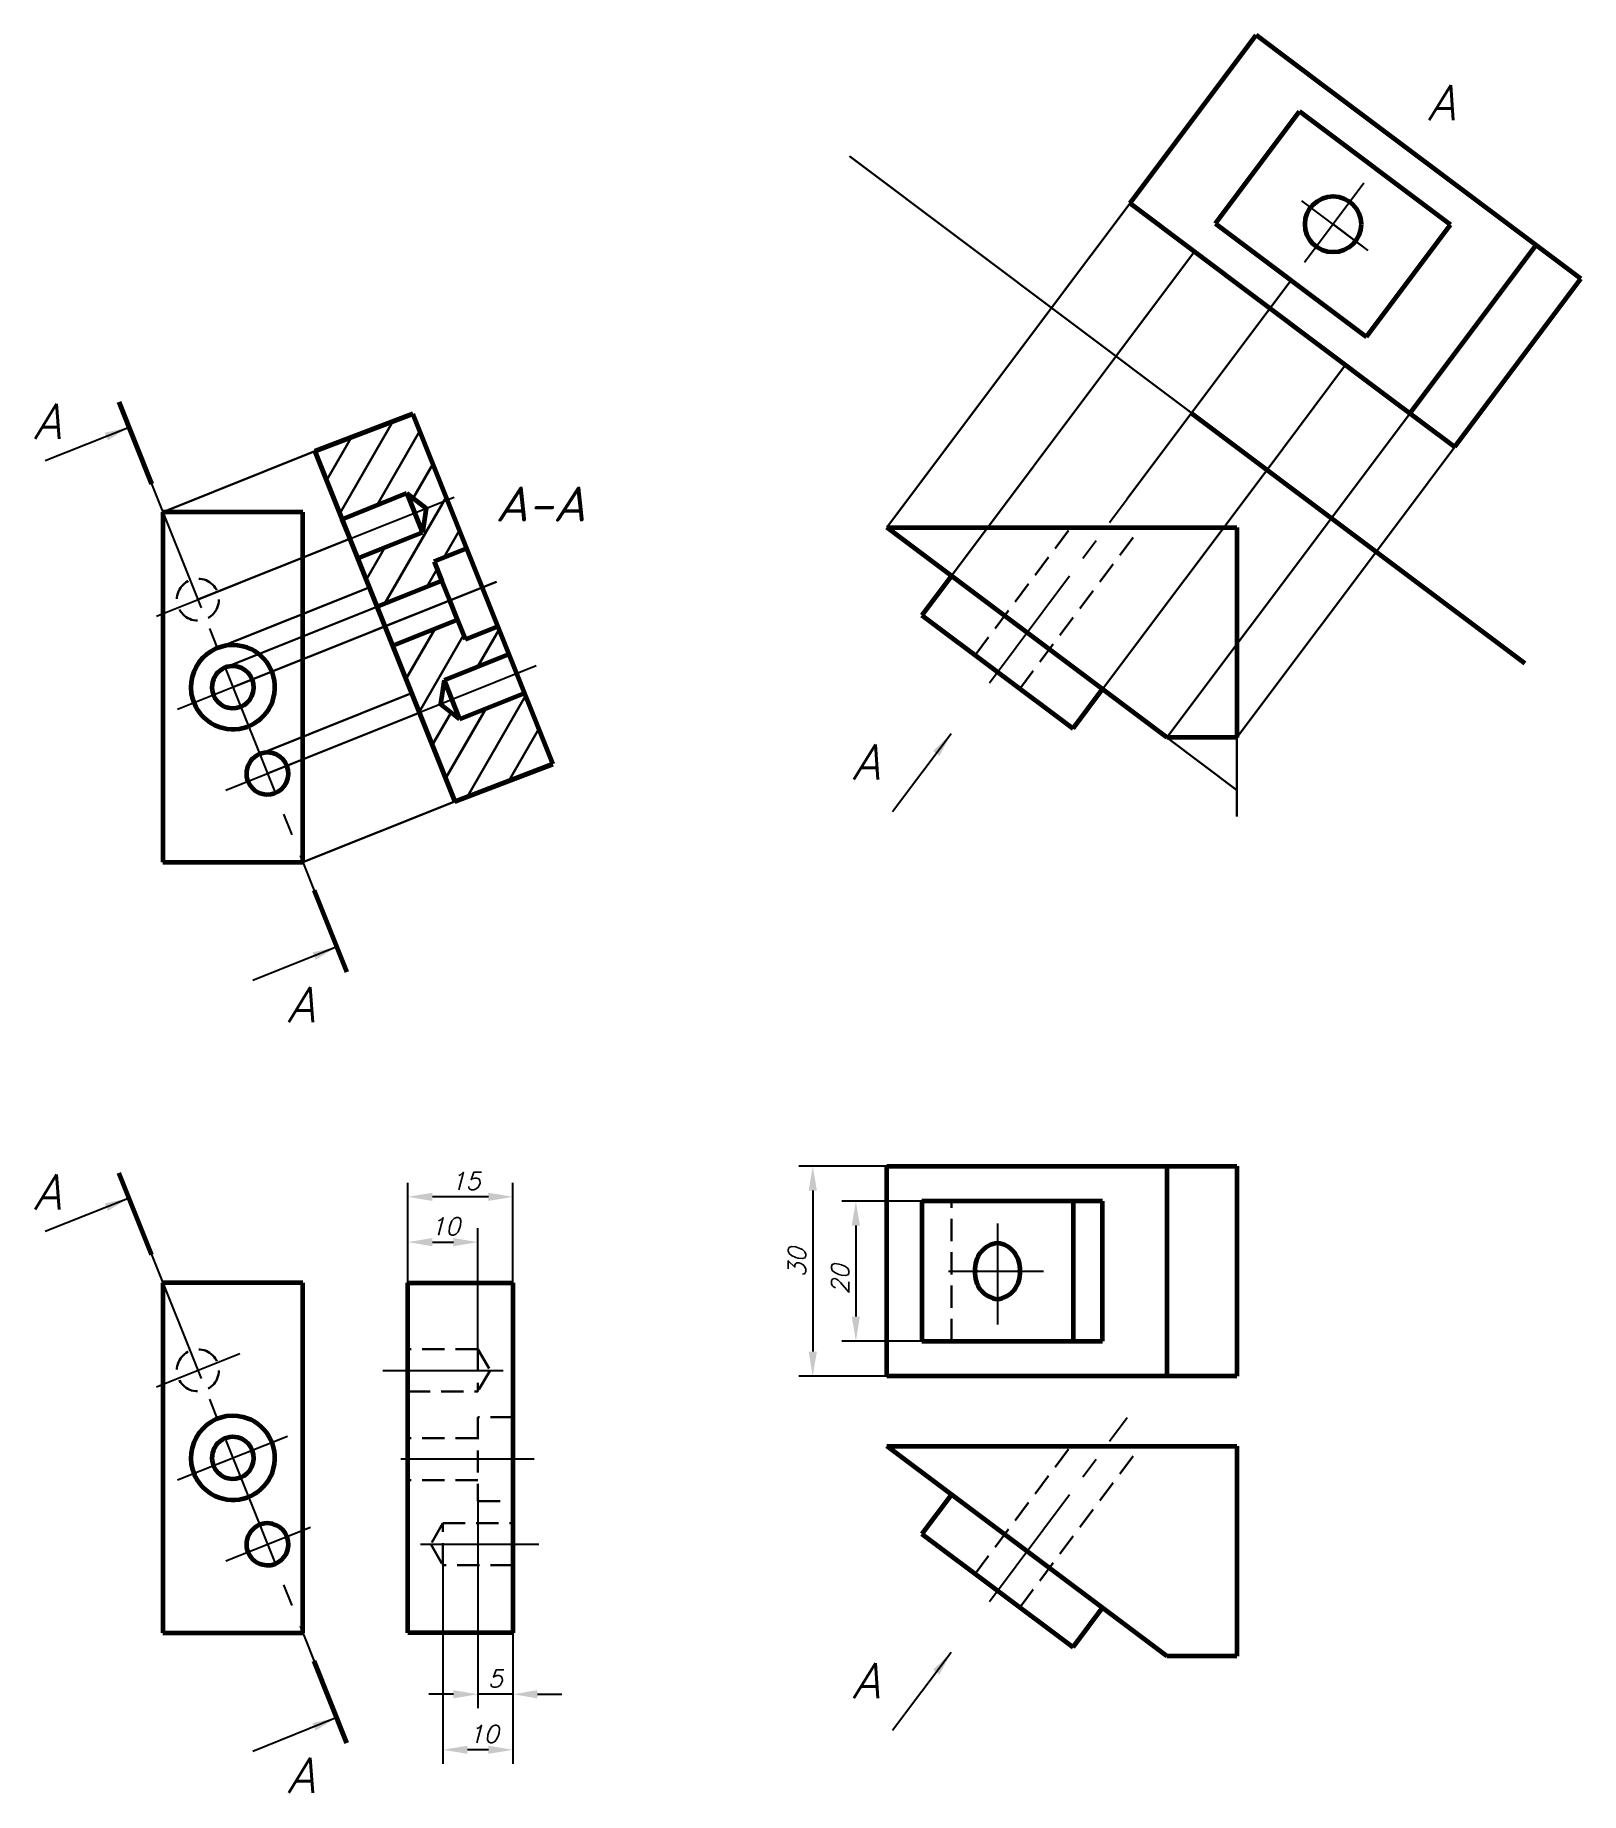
# Model space of a CAD drawing. Header units: millimetres. Extents: x 22 to 242, y 98 to 349.
import ezdxf

# ---------------------------------------------------------------- set-up
doc = ezdxf.new("R2010")
doc.units = ezdxf.units.MM
doc.linetypes.add('CENTER2', pattern=[28.575, 19.05, -3.175, 3.175, -3.175])
doc.linetypes.add('HIDDEN2', pattern=[4.7625, 3.175, -1.5875])
for name, color, linetype, lineweight in [('Оси', 2, 'CENTER2', 25), ('Основная', 3, 'Continuous', 60), ('Построения', 11, 'Continuous', 30), ('Размеры', 6, 'Continuous', 25), ('Тонкая', 1, 'Continuous', 30), ('Штриховая', 4, 'HIDDEN2', 30)]:
    doc.layers.add(name, color=color, linetype=linetype, lineweight=lineweight)
doc.styles.add('15', font='simplex.shx', dxfattribs={"oblique": 15})
doc.styles.add('Z', font='simplex.shx', dxfattribs={"oblique": 15})
doc.dimstyles.new('123', dxfattribs={"dimtxt": 2.5, "dimasz": 3.5, "dimexe": 2, "dimexo": 0, "dimgap": 1, "dimtad": 1, "dimtxsty": '15', "dimcen": 2.5, "dimadec": 0, "dimazin": 0, "dimtfac": 1, "dimtmove": 0, "dimatfit": 2, "dimfxl": 1, "dimarcsym": 0})
pattern_1 = [(60, (0, 0), (-3.4641, 2), [])]

# ---------------------------------------------------------------- blocks, each defined once
blk = doc.blocks.new('*D1')
at = {"layer": 'Defpoints', "color": 0, "transparency": 16777216}
for p in [(148.3, 182.63), (138.86, 162.63), (148.3, 162.63)]:
    blk.add_point(p, dxfattribs=at)
at = {"layer": 'Размеры', "color": 0, "lineweight": -2, "transparency": 16777216}
for p, q in [((148.3, 182.63), (136.86, 182.63)), ((138.86, 179.13), (138.86, 166.13)), ((148.3, 162.63), (136.86, 162.63))]:
    blk.add_line(p, q, dxfattribs=at)
at = {"layer": 'Размеры', "color": 0, "transparency": 16777216}
for points in [[(138.27, 179.13), (139.44, 179.13), (138.86, 182.63)], [(138.27, 166.13), (139.44, 166.13), (138.86, 162.63)]]:
    blk.add_solid(points, dxfattribs=at)
at = {"layer": 'Размеры', "color": 0, "transparency": 16777216, "insert": (136.61, 171.44), "char_height": 2.5, "attachment_point": 5, "rotation": 90, "style": '15'}
blk.add_mtext('20', dxfattribs=at)
blk = doc.blocks.new('*D2')
at = {"layer": 'Defpoints', "color": 0, "transparency": 16777216}
for p in [(143.3, 187.63), (132.7, 157.63), (143.3, 157.63)]:
    blk.add_point(p, dxfattribs=at)
at = {"layer": 'Размеры', "color": 0, "lineweight": -2, "transparency": 16777216}
for p, q in [((143.3, 187.63), (130.7, 187.63)), ((132.7, 184.13), (132.7, 161.13)), ((143.3, 157.63), (130.7, 157.63))]:
    blk.add_line(p, q, dxfattribs=at)
at = {"layer": 'Размеры', "color": 0, "transparency": 16777216}
for points in [[(132.12, 184.13), (133.29, 184.13), (132.7, 187.63)], [(132.12, 161.13), (133.29, 161.13), (132.7, 157.63)]]:
    blk.add_solid(points, dxfattribs=at)
at = {"layer": 'Размеры', "color": 0, "transparency": 16777216, "insert": (130.45, 173.87), "char_height": 2.5, "attachment_point": 5, "rotation": 90, "style": '15'}
blk.add_mtext('30', dxfattribs=at)
blk = doc.blocks.new('*D3')
at = {"layer": 'Defpoints', "color": 0, "transparency": 16777216}
for p in [(84.86, 139.79), (89.86, 120.96), (84.86, 112.21)]:
    blk.add_point(p, dxfattribs=at)
at = {"layer": 'Размеры', "color": 0, "lineweight": -2, "transparency": 16777216}
for p, q in [((84.86, 139.79), (84.86, 110.21)), ((89.86, 120.96), (89.86, 110.21)), ((81.36, 112.21), (77.86, 112.21)), ((89.86, 112.21), (84.86, 112.21)), ((93.36, 112.21), (96.86, 112.21))]:
    blk.add_line(p, q, dxfattribs=at)
at = {"layer": 'Размеры', "color": 0, "transparency": 16777216}
for points in [[(81.36, 112.79), (81.36, 111.62), (84.86, 112.21)], [(93.36, 112.79), (93.36, 111.62), (89.86, 112.21)]]:
    blk.add_solid(points, dxfattribs=at)
at = {"layer": 'Размеры', "color": 0, "transparency": 16777216, "insert": (87.36, 114.46), "char_height": 2.5, "attachment_point": 5, "style": '15'}
blk.add_mtext('5', dxfattribs=at)
blk = doc.blocks.new('*D4')
at = {"layer": 'Defpoints', "color": 0, "transparency": 16777216}
for p in [(79.86, 130.63), (89.86, 120.96), (79.86, 104.28)]:
    blk.add_point(p, dxfattribs=at)
at = {"layer": 'Размеры', "color": 0, "lineweight": -2, "transparency": 16777216}
for p, q in [((79.86, 130.63), (79.86, 102.28)), ((89.86, 120.96), (89.86, 102.28)), ((86.36, 104.28), (83.36, 104.28))]:
    blk.add_line(p, q, dxfattribs=at)
at = {"layer": 'Размеры', "color": 0, "transparency": 16777216}
for points in [[(83.36, 104.86), (83.36, 103.7), (79.86, 104.28)], [(86.36, 104.86), (86.36, 103.7), (89.86, 104.28)]]:
    blk.add_solid(points, dxfattribs=at)
at = {"layer": 'Размеры', "color": 0, "transparency": 16777216, "insert": (85.69, 106.53), "char_height": 2.5, "attachment_point": 5, "style": '15'}
blk.add_mtext('10', dxfattribs=at)
blk = doc.blocks.new('*D5')
at = {"layer": 'Defpoints', "color": 0, "transparency": 16777216}
for p in [(84.86, 176.77), (74.86, 170.96), (84.86, 161.46)]:
    blk.add_point(p, dxfattribs=at)
at = {"layer": 'Размеры', "color": 0, "lineweight": -2, "transparency": 16777216}
for p, q in [((74.86, 170.96), (74.86, 178.77)), ((84.86, 161.46), (84.86, 178.77)), ((78.36, 176.77), (81.36, 176.77))]:
    blk.add_line(p, q, dxfattribs=at)
at = {"layer": 'Размеры', "color": 0, "transparency": 16777216}
for points in [[(78.36, 177.35), (78.36, 176.18), (74.86, 176.77)], [(81.36, 177.35), (81.36, 176.18), (84.86, 176.77)]]:
    blk.add_solid(points, dxfattribs=at)
at = {"layer": 'Размеры', "color": 0, "transparency": 16777216, "insert": (80.19, 179.02), "char_height": 2.5, "attachment_point": 5, "style": '15'}
blk.add_mtext('10', dxfattribs=at)
blk = doc.blocks.new('*D6')
at = {"layer": 'Defpoints', "color": 0, "transparency": 16777216}
for p in [(74.86, 183.24), (74.86, 170.96), (89.86, 170.96)]:
    blk.add_point(p, dxfattribs=at)
at = {"layer": 'Размеры', "color": 0, "lineweight": -2, "transparency": 16777216}
for p, q in [((74.86, 170.96), (74.86, 185.24)), ((86.36, 183.24), (78.36, 183.24)), ((89.86, 170.96), (89.86, 185.24))]:
    blk.add_line(p, q, dxfattribs=at)
at = {"layer": 'Размеры', "color": 0, "transparency": 16777216}
for points in [[(78.36, 183.82), (78.36, 182.65), (74.86, 183.24)], [(86.36, 183.82), (86.36, 182.65), (89.86, 183.24)]]:
    blk.add_solid(points, dxfattribs=at)
at = {"layer": 'Размеры', "color": 0, "transparency": 16777216, "insert": (83.1, 185.49), "char_height": 2.5, "attachment_point": 5, "style": '15'}
blk.add_mtext('15', dxfattribs=at)

msp = doc.modelspace()

# ---------------------------------------------------------------- hatches: boundary and pattern name
at = {"layer": 'Тонкая'}
h = msp.add_hatch(dxfattribs=at)
h.set_pattern_fill('', color=256, scale=4, angle=60, pattern_type=0)
h.set_pattern_definition(pattern_1)
h.paths.add_polyline_path([(74.733, 283.691), (65.448, 279.977), (61.563, 289.692), (75.575, 295.046), (80.488, 282.762), (77.459, 281.551)])
h = msp.add_hatch(dxfattribs=at)
h.set_pattern_fill('', color=256, scale=4, angle=60, pattern_type=0)
h.set_pattern_definition(pattern_1)
h.paths.add_polyline_path([(80.488, 282.762), (77.459, 281.551), (74.733, 283.691), (65.448, 279.977), (61.563, 289.692), (75.575, 295.046)])
h.paths.add_polyline_path([(70.448, 267.477), (69.334, 270.263), (67.677, 274.407), (76.962, 278.121), (77.459, 281.551), (80.488, 282.762), (83.26, 275.833), (78.619, 273.977), (79.733, 271.191)])
h.paths.add_polyline_path([(79.526, 253.568), (76.497, 252.356), (75.383, 255.141), (72.677, 261.907), (81.962, 265.621), (83.076, 262.835), (87.716, 264.691), (89.308, 260.711), (80.024, 256.998)])
h.paths.add_polyline_path([(79.526, 253.568), (82.252, 251.427), (91.537, 255.141), (95.575, 245.046), (81.563, 239.692), (76.497, 252.356)])

# ---------------------------------------------------------------- linework, layer by layer
at = {"layer": 'Оси'}
for p, q in [((202.959, 316.687), (211.448, 328.004)), ((211.322, 318.896), (202.559, 325.468)), ((207.03, 322.115), (212.02, 318.373)), ((38.25, 285.047), (62.207, 225.155)), ((63.786, 276.081), (82.499, 283.567)), ((157.932, 256.65), (177.631, 282.915)), ((87.512, 271.072), (69.958, 264.05)), ((71.563, 264.692), (87.512, 271.072)), ((38.929, 266.139), (50.875, 270.917)), ((41.973, 252.856), (57.662, 259.132)), ((93.199, 259.037), (74.486, 251.552)), ((48.87, 241.305), (60.956, 246.139)), ((159.092, 179.43), (159.092, 165.029)), ((38.25, 174.996), (62.207, 115.104)), ((152.095, 172.629), (165.651, 172.629)), ((38.929, 156.087), (50.875, 160.866)), ((71.296, 158.462), (88.464, 158.462)), ((157.932, 125.472), (177.631, 151.738)), ((41.973, 142.805), (57.662, 149.081)), ((92.904, 145.795), (72.222, 145.795)), ((48.87, 131.254), (60.956, 136.088)), ((76.661, 133.625), (93.575, 133.625))]:
    msp.add_line(p, q, dxfattribs=at)
at = {"layer": 'Основная'}
for p, q in [((178.03, 325.115), (196.03, 349.115)), ((206.03, 341.615), (196.03, 349.115)), ((242.43, 314.315), (206.03, 341.615)), ((190.238, 322.209), (202.238, 338.209)), ((223.823, 322.02), (202.238, 338.209)), ((178.03, 325.115), (214.43, 297.815)), ((190.238, 322.209), (211.823, 306.02)), ((211.823, 306.02), (223.823, 322.02)), ((218.03, 295.115), (236.03, 319.115)), ((224.43, 290.315), (242.43, 314.315)), ((33.589, 296.739), (38.25, 285.047)), ((214.43, 297.815), (224.43, 290.315)), ((61.563, 289.692), (75.575, 295.046)), ((75.564, 295.041), (61.563, 289.692)), ((75.575, 295.046), (95.575, 245.046)), ((186.812, 295.156), (234.432, 259.441)), ((61.563, 289.692), (81.563, 239.692)), ((65.448, 279.977), (74.733, 283.691)), ((65.448, 279.977), (74.733, 283.691)), ((74.733, 283.691), (76.962, 278.121)), ((74.733, 283.691), (77.459, 281.551)), ((77.459, 281.551), (76.962, 278.121)), ((39.864, 281.013), (39.864, 231.013)), ((59.864, 281.013), (39.864, 281.013)), ((59.864, 231.013), (59.864, 281.013)), ((66.563, 277.192), (65.448, 279.977)), ((143.299, 278.807), (193.299, 278.807)), ((183.299, 248.807), (143.299, 278.807)), ((193.299, 278.807), (193.299, 248.807)), ((67.677, 274.407), (76.962, 278.121)), ((78.619, 273.977), (83.26, 275.833)), ((78.619, 273.977), (79.733, 271.191)), ((70.448, 267.477), (79.733, 271.191)), ((79.733, 271.191), (80.847, 268.406)), ((152.507, 271.901), (148.299, 266.291)), ((71.563, 264.692), (70.448, 267.477)), ((81.962, 265.621), (80.847, 268.406)), ((148.299, 266.291), (169.885, 250.102)), ((72.677, 261.907), (81.962, 265.621)), ((83.076, 262.835), (81.962, 265.621)), ((83.076, 262.835), (87.716, 264.691)), ((89.308, 260.711), (80.024, 256.998)), ((89.308, 260.711), (80.024, 256.998)), ((80.024, 256.998), (79.526, 253.568)), ((80.024, 256.998), (82.252, 251.427)), ((79.526, 253.568), (82.252, 251.427)), ((91.537, 255.141), (82.252, 251.427)), ((169.885, 250.102), (174.092, 255.712)), ((193.299, 248.807), (183.299, 248.807)), ((81.563, 239.692), (95.575, 245.046)), ((81.563, 239.692), (95.564, 245.041)), ((39.864, 231.013), (59.864, 231.013)), ((66.165, 215.297), (61.478, 226.978)), ((33.589, 186.687), (38.25, 174.996)), ((143.299, 157.629), (143.299, 187.629)), ((143.299, 187.629), (193.299, 187.629)), ((183.299, 187.629), (183.299, 157.629)), ((193.299, 187.629), (193.299, 157.629)), ((148.299, 182.629), (148.299, 162.629)), ((174.092, 182.629), (148.299, 182.629)), ((169.885, 182.629), (169.885, 162.629)), ((174.092, 162.629), (174.092, 182.629)), ((39.864, 170.962), (39.864, 120.962)), ((59.864, 170.962), (39.864, 170.962)), ((59.864, 120.962), (59.864, 170.962)), ((74.864, 170.962), (89.864, 170.962)), ((74.864, 120.962), (74.864, 170.962)), ((89.864, 170.962), (89.864, 120.962)), ((89.864, 170.962), (89.864, 120.962)), ((148.299, 162.629), (174.092, 162.629)), ((148.299, 157.629), (143.299, 157.629)), ((193.299, 157.629), (148.299, 157.629)), ((143.299, 147.629), (193.299, 147.629)), ((183.299, 117.629), (143.299, 147.629)), ((193.299, 147.629), (193.299, 117.629)), ((152.507, 140.724), (148.299, 135.114)), ((148.299, 135.114), (169.885, 118.925)), ((169.885, 118.925), (174.092, 124.535)), ((39.864, 120.962), (59.864, 120.962)), ((89.864, 120.962), (74.864, 120.962)), ((66.165, 105.246), (61.478, 116.927)), ((193.299, 117.629), (183.299, 117.629))]:
    msp.add_line(p, q, dxfattribs=at)
msp.add_circle((207.03, 322.115), 4, dxfattribs=at)
for centre, radius, start, end in [((49.864, 256.013), 6, 75.96376, 255.96376), ((49.864, 256.013), 6, 255.96376, 75.96376), ((49.864, 256.013), 3, 75.96376, 255.96376), ((49.864, 256.013), 3, 255.96376, 75.96376), ((54.799, 243.677), 3, 75.96376, 255.96376), ((54.799, 243.677), 3, 255.96376, 75.96376), ((159.532, 172.997), 3.659, 118.656, 140.39942), ((159.532, 172.997), 3.659, 96.91257, 118.656), ((158.652, 172.997), 3.659, 61.344, 83.08743), ((158.652, 172.997), 3.659, 39.60058, 61.344), ((159.532, 172.997), 3.659, 163.08362, 185.76782), ((159.532, 172.997), 3.659, 140.39942, 163.08362), ((158.652, 172.997), 3.659, 16.91638, 39.60058), ((158.652, 172.997), 3.659, 354.23218, 16.91638), ((159.532, 172.261), 3.659, 174.23218, 196.91638), ((159.532, 172.261), 3.659, 196.91638, 219.60058), ((158.652, 172.261), 3.659, 320.39942, 343.08362), ((158.652, 172.261), 3.659, 343.08362, 5.76782), ((159.532, 172.261), 3.659, 219.60058, 241.344), ((159.532, 172.261), 3.659, 241.344, 263.08743), ((158.652, 172.261), 3.659, 276.91257, 298.656), ((158.652, 172.261), 3.659, 298.656, 320.39942), ((49.864, 145.962), 6, 75.96376, 255.96376), ((49.864, 145.962), 6, 255.96376, 75.96376), ((49.864, 145.962), 3, 75.96376, 255.96376), ((49.864, 145.962), 3, 255.96376, 75.96376), ((54.799, 133.625), 3, 75.96376, 255.96376), ((54.799, 133.625), 3, 255.96376, 75.96376)]:
    msp.add_arc(centre, radius, start, end, dxfattribs=at)
at = {"layer": 'Построения'}
for p, q in [((234.432, 259.441), (137.931, 331.817)), ((166.812, 310.156), (178.03, 325.115)), ((176.019, 303.251), (187.238, 318.209)), ((201.143, 314.265), (177.631, 282.915)), ((166.812, 310.156), (143.299, 278.807)), ((176.019, 303.251), (152.507, 271.901)), ((197.604, 287.062), (208.823, 302.02)), ((206.812, 280.156), (218.03, 295.115)), ((39.864, 281.013), (61.563, 289.692)), ((216.812, 280.156), (224.43, 290.315)), ((197.604, 287.062), (174.092, 255.712)), ((206.812, 280.156), (183.299, 248.807)), ((216.812, 280.156), (193.299, 248.807)), ((44.864, 268.513), (66.563, 277.192)), ((47.636, 261.584), (69.334, 270.263)), ((48.75, 258.798), (70.448, 267.477)), ((49.864, 256.013), (71.563, 264.692)), ((53.685, 246.462), (75.383, 255.141)), ((54.799, 243.677), (76.497, 252.356)), ((183.299, 248.807), (193.299, 241.307)), ((193.299, 248.807), (193.299, 237.569)), ((59.864, 231.013), (81.563, 239.692))]:
    msp.add_line(p, q, dxfattribs=at)
at = {"layer": 'Штриховая'}
for p, q in [((155.892, 260.597), (169.549, 278.807)), ((162.292, 255.797), (179.549, 278.807)), ((152.507, 162.629), (152.507, 182.629)), ((84.864, 161.462), (74.864, 161.462)), ((84.864, 161.462), (84.864, 155.462)), ((84.864, 161.462), (86.596, 158.462)), ((86.596, 158.462), (84.864, 155.462)), ((74.864, 155.462), (84.864, 155.462)), ((89.864, 151.795), (84.864, 151.795)), ((84.864, 151.795), (84.864, 139.795)), ((84.864, 148.795), (74.864, 148.795)), ((155.892, 129.419), (169.549, 147.629)), ((162.292, 124.619), (179.549, 147.629)), ((84.864, 142.795), (74.864, 142.795)), ((84.864, 139.795), (89.864, 139.795)), ((79.864, 136.625), (78.132, 133.625)), ((79.864, 130.625), (79.864, 136.625)), ((79.864, 136.625), (89.864, 136.625)), ((78.132, 133.625), (79.864, 130.625)), ((89.864, 130.625), (79.864, 130.625))]:
    msp.add_line(p, q, dxfattribs=at)
for centre in [(44.864, 268.513), (44.864, 158.462)]:
    msp.add_circle(centre, 3, dxfattribs=at)

# ---------------------------------------------------------------- texts
at = {"layer": 'Тонкая', "style": 'Z', "oblique": 15}
for s, p in [('A', (220.565, 336.963)), ('A', (21.4, 291.471)), ('A-А', (87.364, 279.67)), ('A', (138.377, 242.829)), ('A', (57.63, 208.183)), ('A', (21.4, 181.419)), ('A', (138.377, 111.652)), ('A', (57.63, 98.132))]:
    msp.add_text(s, height=5, dxfattribs=at).set_placement(p)

# ---------------------------------------------------------------- dimensions: what is measured, and where the dimension line sits
at = {"layer": 'Размеры'}
for base, p1, p2, picture, middle in [((74.864, 183.237), (89.864, 170.962), (74.864, 170.962), '*D6', (83.101, 183.237)), ((84.864, 176.765), (74.864, 170.962), (84.864, 161.462), '*D5', (80.186, 176.765)), ((84.864, 112.207), (89.864, 120.962), (84.864, 139.795), '*D3', (87.364, 112.207)), ((79.864, 104.279), (89.864, 120.962), (79.864, 130.625), '*D4', (85.692, 104.279))]:
    dim = msp.add_linear_dim(base=base, p1=p1, p2=p2, dimstyle='123', dxfattribs=at)
    dim.commit()
    dim.dimension.update_dxf_attribs({"geometry": picture, "text_midpoint": middle, "dimtype": 160})
for base, p1, p2, picture, middle in [((132.703, 157.629), (143.299, 187.629), (143.299, 157.629), '*D2', (132.703, 173.868)), ((138.856, 162.629), (148.299, 182.629), (148.299, 162.629), '*D1', (138.856, 171.441))]:
    dim = msp.add_linear_dim(base=base, p1=p1, p2=p2, angle=90, dimstyle='123', dxfattribs=at)
    dim.commit()
    dim.dimension.update_dxf_attribs({"geometry": picture, "text_midpoint": middle, "dimtype": 160})

# ---------------------------------------------------------------- leaders
at = {"layer": 'Тонкая'}
for points in [[(35.036, 293.109), (23.028, 288.321)], [(152.451, 249.342), (144.099, 238.206)], [(64.71, 218.923), (52.712, 214.109)], [(35.036, 183.058), (23.028, 178.269)], [(152.451, 118.165), (144.099, 107.029)], [(64.71, 108.872), (52.712, 104.058)]]:
    msp.add_leader(points, dimstyle='123', dxfattribs=at)

doc.saveas('drawing.dxf')
